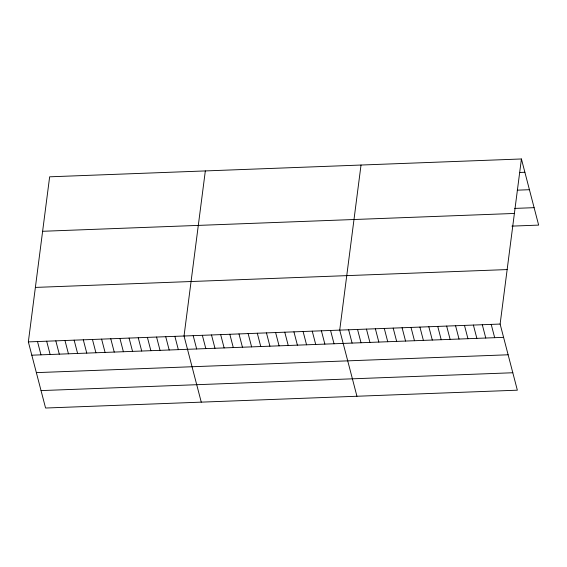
<?xml version="1.0" encoding="UTF-8"?>
<svg xmlns="http://www.w3.org/2000/svg" width="567" height="567" viewBox="0 0 567 567"><rect width="100%" height="100%" fill="white"/><g stroke="black" fill="none" stroke-linecap="round" stroke-linejoin="round"><path stroke-width="0.85" d="M521.42 158.973L500.122 324.055L517.352 390.188L45.58 408.027L28.35 341.894L49.648 176.812L521.42 158.973L538.65 225.106L511.916 226.12M205.332 170.922L184.034 336.004L201.264 402.145M361.023 165.04L339.718 330.122L356.948 396.255M520.024 172.453L524.886 172.269M517.274 190.165L529.429 189.704M514.666 208.408L534.107 207.671M42.624 231.286L514.397 213.447M35.381 287.412L507.153 269.573M28.35 341.894L500.122 324.055M31.816 355.19L503.588 337.351M36.359 372.632L508.131 354.786M41.037 390.592L512.809 372.753M491.213 324.388L494.679 337.691M482.297 324.728L485.763 338.024M473.388 325.061L476.854 338.364M464.479 325.401L467.945 338.705M455.563 325.734L459.029 339.038M446.654 326.075L450.12 339.378M437.745 326.415L441.211 339.711M428.829 326.748L432.295 340.051M419.92 327.088L423.386 340.384M411.011 327.421L414.477 340.724M402.095 327.761L405.561 341.058M393.186 328.095L396.652 341.398M384.277 328.435L387.743 341.731M375.368 328.768L378.827 342.071M366.452 329.108L369.918 342.411M357.543 329.441L361.009 342.744M348.634 329.781L352.093 343.085M330.561 330.462L334.027 343.765M321.404 330.809L324.87 344.112M312.247 331.156L315.713 344.46M303.09 331.504L306.556 344.807M293.933 331.851L297.392 345.147M284.769 332.198L288.234 345.494M275.612 332.546L279.077 345.842M266.455 332.886L269.92 346.189M257.298 333.233L260.763 346.536M248.14 333.58L251.606 346.884M238.983 333.928L242.449 347.231M229.826 334.275L233.292 347.578M220.669 334.622L224.128 347.918M211.505 334.969L214.971 348.266M202.348 335.31L205.814 348.613M193.191 335.657L196.657 348.96M174.877 336.351L178.343 349.655M165.72 336.699L169.186 350.002M156.563 337.046L160.029 350.342M147.406 337.393L150.865 350.69M138.242 337.734L141.707 351.037M129.085 338.081L132.55 351.384M119.928 338.428L123.393 351.731M110.771 338.775L114.236 352.079M101.613 339.123L105.079 352.426M92.456 339.47L95.922 352.766M83.299 339.817L86.765 353.113M74.142 340.157L77.601 353.461M64.978 340.505L68.444 353.808M55.821 340.852L59.287 354.155M46.664 341.199L50.13 354.503M37.507 341.547L40.973 354.85"/></g></svg>
